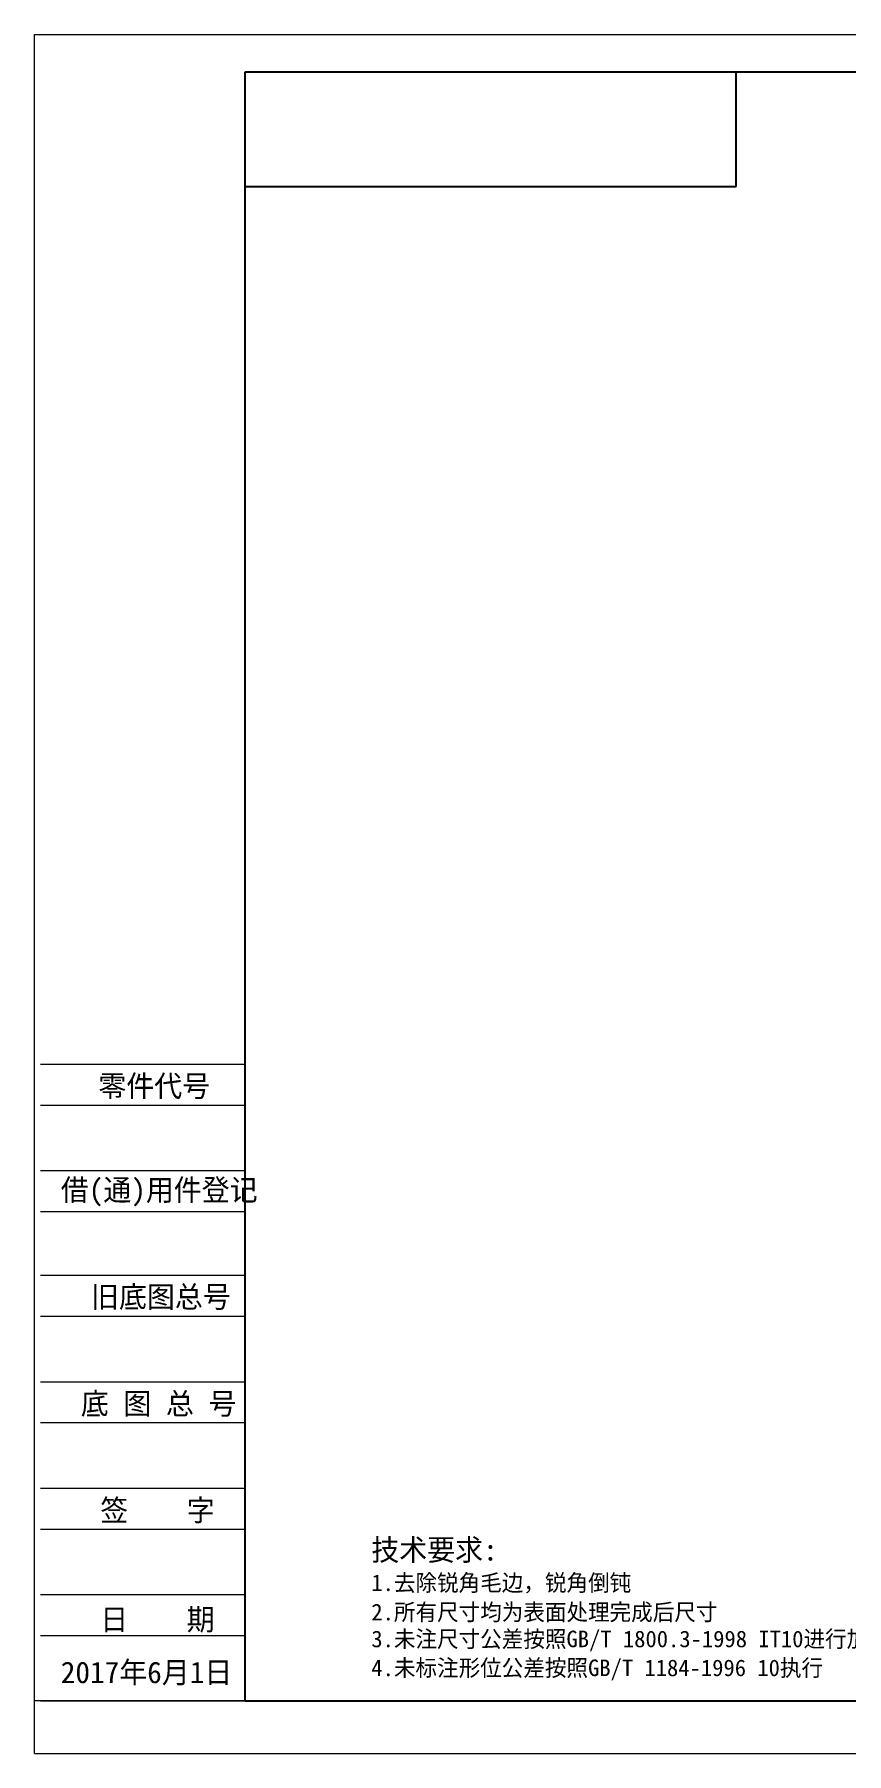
# Model space of a CAD drawing. Header units: millimetres. Extents: x -3862 to 6257, y -4684 to -2127.
# Drawn here: x 460.3 to 658.8, y -4683.6 to -4263.6 of the extents above; entities that cross this region are included whole.
import ezdxf

# ---------------------------------------------------------------- set-up
doc = ezdxf.new("R2010")
doc.units = ezdxf.units.MM
doc.layers.add('10', color=16, linetype='Continuous')
doc.layers.add('6', color=7, linetype='Continuous')

# ---------------------------------------------------------------- blocks, each defined once
blk = doc.blocks.new('*D536')
at = {"layer": '10', "color": 7, "linetype": 'Continuous', "lineweight": 13, "ltscale": 2, "insert": (7.81, 79.94), "char_height": 2.625, "attachment_point": 7}
blk.add_mtext('{零件代号}', dxfattribs=at)
blk = doc.blocks.new('*D537')
at = {"layer": '10', "color": 7, "linetype": 'Continuous', "lineweight": 13, "ltscale": 2, "insert": (3.22, 66.84), "char_height": 2.625, "attachment_point": 7}
blk.add_mtext('{借(通)用件登记}', dxfattribs=at)
blk = doc.blocks.new('*D538')
at = {"layer": '10', "color": 7, "linetype": 'Continuous', "lineweight": 13, "ltscale": 2, "insert": (6.92, 54.19), "char_height": 2.625, "attachment_point": 7}
blk.add_mtext('{旧底图总号}', dxfattribs=at)
blk = doc.blocks.new('*D539')
at = {"layer": '10', "color": 7, "linetype": 'Continuous', "lineweight": 13, "ltscale": 2, "insert": (5.67, 41.13), "char_height": 2.625, "attachment_point": 7}
blk.add_mtext('{底 图 总 号}', dxfattribs=at)
blk = doc.blocks.new('*D540')
at = {"layer": '10', "color": 7, "linetype": 'Continuous', "lineweight": 13, "ltscale": 2, "insert": (4.47, 28.13), "char_height": 2.625, "attachment_point": 7}
blk.add_mtext('{  签    字}', dxfattribs=at)
blk = doc.blocks.new('*D541')
at = {"layer": '10', "color": 7, "linetype": 'Continuous', "lineweight": 13, "ltscale": 2, "insert": (4.47, 14.78), "char_height": 2.625, "attachment_point": 7}
blk.add_mtext('{  日    期}', dxfattribs=at)
blk = doc.blocks.new('*D549')
at = {"layer": '10', "color": 7, "linetype": 'Continuous', "lineweight": 13, "ltscale": 2, "insert": (3.22, 8.32), "char_height": 2.625, "attachment_point": 7}
blk.add_mtext('{2017年6月1日}', dxfattribs=at)
blk = doc.blocks.new('*D557')
at = {"layer": '10', "color": 7, "linetype": 'Continuous', "lineweight": 13, "ltscale": 2, "insert": (41.16, 23.29), "char_height": 2.625, "attachment_point": 7}
blk.add_mtext('{技术要求:}', dxfattribs=at)
blk = doc.blocks.new('*D558')
at = {"layer": '10', "color": 7, "linetype": 'Continuous', "lineweight": 13, "ltscale": 2, "insert": (41.16, 19.56), "char_height": 2.027, "attachment_point": 7}
blk.add_mtext('{1.去除锐角毛边，锐角倒钝}', dxfattribs=at)
blk = doc.blocks.new('*D559')
at = {"layer": '10', "color": 7, "linetype": 'Continuous', "lineweight": 13, "ltscale": 2, "insert": (41.16, 16.03), "char_height": 2.027, "attachment_point": 7}
blk.add_mtext('{2.所有尺寸均为表面处理完成后尺寸}', dxfattribs=at)
blk = doc.blocks.new('*D560')
at = {"layer": '10', "color": 7, "linetype": 'Continuous', "lineweight": 13, "ltscale": 2, "insert": (41.16, 12.5), "char_height": 2.027, "attachment_point": 7}
blk.add_mtext('{3.未注尺寸公差按照GB/T 1800.3-1998 IT10进行加工}', dxfattribs=at)
blk = doc.blocks.new('*D561')
at = {"layer": '10', "color": 7, "linetype": 'Continuous', "lineweight": 13, "ltscale": 2, "insert": (41.16, 8.97), "char_height": 2.027, "attachment_point": 7}
blk.add_mtext('{4.未标注形位公差按照GB/T 1184-1996 10执行}', dxfattribs=at)

msp = doc.modelspace()

# ---------------------------------------------------------------- linework, layer by layer
at = {"color": 7, "linetype": 'Continuous', "lineweight": 25, "ltscale": 2}
for p, q in [((631.781, -4300.744), (631.781, -4272.744)), ((511.781, -4300.744), (631.781, -4300.744))]:
    msp.add_line(p, q, dxfattribs=at)
at = {"layer": '6', "color": 7, "linetype": 'Continuous', "lineweight": 18, "ltscale": 2}
for p, q in [((460.316, -4683.605), (460.316, -4263.605)), ((460.316, -4263.605), (1054.316, -4263.605)), ((461.781, -4515.162), (511.781, -4515.162)), ((461.781, -4525.162), (511.781, -4525.162)), ((461.781, -4541.162), (511.781, -4541.162)), ((461.781, -4551.162), (511.781, -4551.162)), ((511.781, -4558.744), (511.781, -4670.744)), ((461.781, -4566.744), (511.781, -4566.744)), ((461.781, -4576.744), (511.781, -4576.744)), ((461.781, -4592.744), (511.781, -4592.744)), ((461.781, -4602.744), (511.781, -4602.744)), ((461.781, -4618.744), (511.781, -4618.744)), ((461.781, -4628.744), (511.781, -4628.744)), ((461.781, -4644.744), (511.781, -4644.744)), ((461.781, -4654.744), (511.781, -4654.744)), ((511.781, -4670.744), (460.316, -4670.744)), ((461.781, -4670.744), (511.781, -4670.744)), ((460.316, -4683.605), (1054.316, -4683.605))]:
    msp.add_line(p, q, dxfattribs=at)
at = {"layer": '6', "color": 7, "linetype": 'Continuous', "lineweight": 25, "ltscale": 2}
for p, q in [((511.781, -4670.744), (511.781, -4272.744)), ((511.781, -4272.744), (1045.781, -4272.744)), ((511.781, -4670.744), (1045.781, -4670.744))]:
    msp.add_line(p, q, dxfattribs=at)

# ---------------------------------------------------------------- block references
at = {"layer": '10', "color": 7, "xscale": 2, "yscale": 2, "zscale": 2}
for name in ['*D536', '*D537', '*D538', '*D539', '*D540', '*D557', '*D558', '*D541', '*D559', '*D560', '*D549', '*D561']:
    msp.add_blockref(name, (460.329, -4683.604), dxfattribs=at)

doc.saveas('drawing.dxf')
